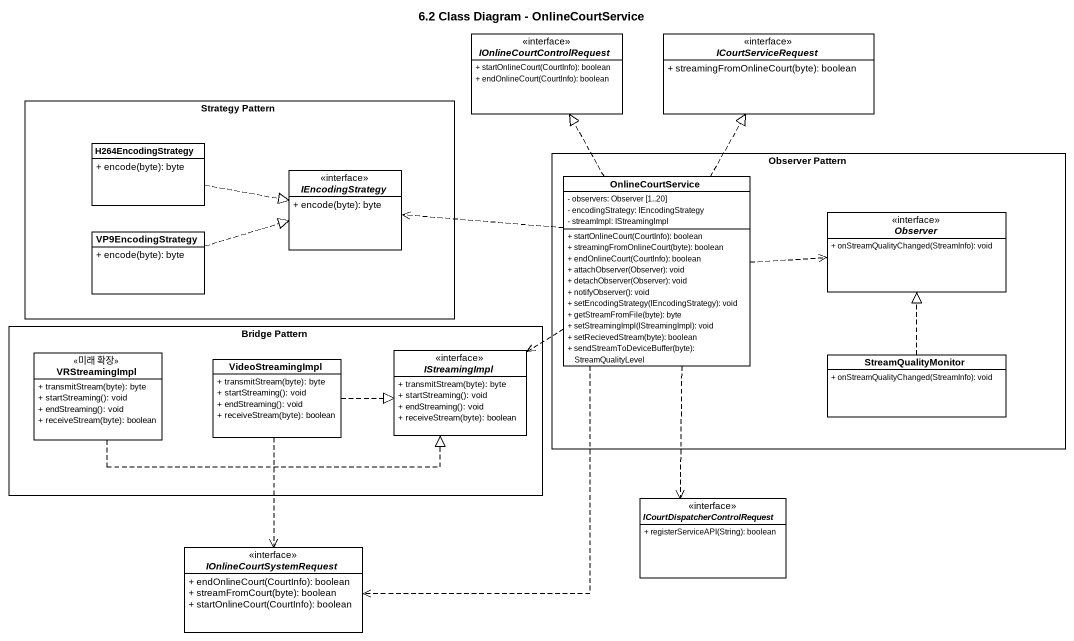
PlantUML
@startuml
title 6.2 Class Diagram - OnlineCourtService
hide circle
hide empty members
skinparam classAttributeIconSize 0
interface IOnlineCourtControlRequest {
  + startOnlineCourt(CourtInfo): boolean
  + endOnlineCourt(CourtInfo): boolean
}
interface ICourtServiceRequest {
  + streamingFromOnlineCourt(byte): boolean
}
rectangle "Strategy Pattern" as Strategy_Pattern {
  class H264EncodingStrategy {
    + encode(byte): byte
  }
  interface IEncodingStrategy {
    + encode(byte): byte
  }
  class VP9EncodingStrategy {
    + encode(byte): byte
  }
}
rectangle "Observer Pattern" as Observer_Pattern {
  class OnlineCourtService {
    - observers: Observer [1..20]
    - encodingStrategy: IEncodingStrategy
    - streamImpl: IStreamingImpl
    + startOnlineCourt(CourtInfo): boolean
    + streamingFromOnlineCourt(byte): boolean
    + endOnlineCourt(CourtInfo): boolean
    + attachObserver(Observer): void
    + detachObserver(Observer): void
    + notifyObserver(): void
    + setEncodingStrategy(IEncodingStrategy): void
    + getStreamFromFile(byte): byte
    + setStreamingImpl(IStreamingImpl): void
    + setRecievedStream(byte): boolean
    + sendStreamToDeviceBuffer(byte): StreamQualityLevel
  }
  interface Observer {
    + onStreamQualityChanged(StreamInfo): void
  }
  class StreamQualityMonitor {
    + onStreamQualityChanged(StreamInfo): void
  }
}
rectangle "Bridge Pattern" as Bridge_Pattern {
  class VRStreamingImpl <<미래 확장>> {
    + transmitStream(byte): byte
    + startStreaming(): void
    + endStreaming(): void
    + receiveStream(byte): boolean
  }
  interface IStreamingImpl {
    + transmitStream(byte): byte
    + startStreaming(): void
    + endStreaming(): void
    + receiveStream(byte): boolean
  }
  class VideoStreamingImpl {
    + transmitStream(byte): byte
    + startStreaming(): void
    + endStreaming(): void
    + receiveStream(byte): boolean
  }
}
interface "ICourtDispatcherControlRequest" as ICourtDispatcherControlReque {
  + registerServiceAPI(String): boolean
}
interface IOnlineCourtSystemRequest {
  + endOnlineCourt(CourtInfo): boolean
  + streamFromCourt(byte): boolean
  + startOnlineCourt(CourtInfo): boolean
}
H264EncodingStrategy .right.|> IEncodingStrategy
OnlineCourtService .up.|> IOnlineCourtControlRequest
OnlineCourtService .up.|> ICourtServiceRequest
OnlineCourtService .left.> IEncodingStrategy
OnlineCourtService .right.> Observer
OnlineCourtService ..> IStreamingImpl
OnlineCourtService ..> ICourtDispatcherControlReque
OnlineCourtService ..> IOnlineCourtSystemRequest
VP9EncodingStrategy .right.|> IEncodingStrategy
VRStreamingImpl .right.|> IStreamingImpl
VideoStreamingImpl .right.|> IStreamingImpl
VideoStreamingImpl ..> IOnlineCourtSystemRequest
StreamQualityMonitor .up.|> Observer
@enduml
